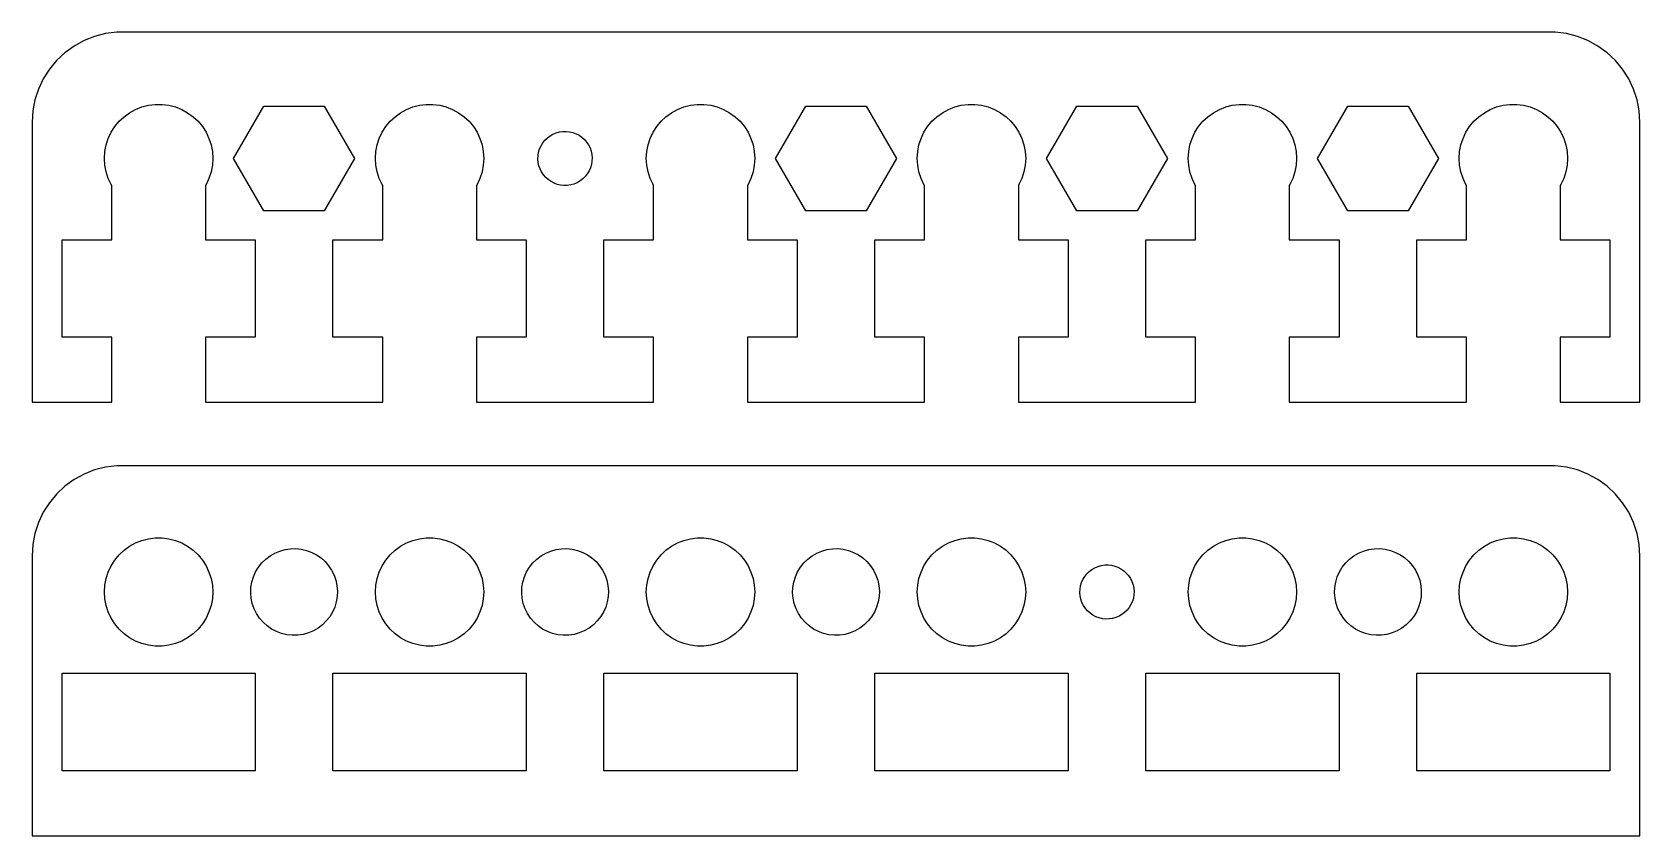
# Model space of a CAD drawing. Header units: metres. Extents: x -44.5 to 44.5, y 0 to 92.5.
# Drawn here: x -44.5 to 44.5, y 0 to 44.5 of the extents above; entities that cross this region are included whole.
import ezdxf

# ---------------------------------------------------------------- set-up
doc = ezdxf.new("R2010")
doc.units = ezdxf.units.M

msp = doc.modelspace()

# ---------------------------------------------------------------- linework, layer by layer
for p, q in [((-42.1791, 43.7216), (-42.6871, 43.3526)), ((-41.6289, 44.0241), (-42.1791, 43.7216)), ((-41.0451, 44.2553), (-41.6289, 44.0241)), ((-40.4369, 44.4114), (-41.0451, 44.2553)), ((-39.8139, 44.4901), (-40.4369, 44.4114)), ((39.8139, 44.4901), (-39.8139, 44.4901)), ((40.4369, 44.4114), (39.8139, 44.4901)), ((41.0451, 44.2553), (40.4369, 44.4114)), ((41.6289, 44.0241), (41.0451, 44.2553)), ((42.1791, 43.7216), (41.6289, 44.0241)), ((42.6871, 43.3526), (42.1791, 43.7216)), ((-43.1448, 42.9227), (-43.5451, 42.4389)), ((-42.6871, 43.3526), (-43.1448, 42.9227)), ((43.1448, 42.9227), (42.6871, 43.3526)), ((43.5451, 42.4389), (43.1448, 42.9227)), ((-43.8815, 41.9088), (-44.1489, 41.3406)), ((-43.5451, 42.4389), (-43.8815, 41.9088)), ((43.8815, 41.9088), (43.5451, 42.4389)), ((44.1489, 41.3406), (43.8815, 41.9088)), ((-44.1489, 41.3406), (-44.3429, 40.7434)), ((44.3429, 40.7434), (44.1489, 41.3406)), ((-44.4606, 40.1267), (-44.5, 39.5)), ((-44.3429, 40.7434), (-44.4606, 40.1267)), ((-39.1075, 40.033), (-38.7773, 40.2145)), ((-38.7773, 40.2145), (-38.427, 40.3532)), ((-38.427, 40.3532), (-38.0621, 40.4469)), ((-38.0621, 40.4469), (-37.6884, 40.4941)), ((-37.6884, 40.4941), (-37.3116, 40.4941)), ((-37.3116, 40.4941), (-36.9379, 40.4469)), ((-36.9379, 40.4469), (-36.5729, 40.3532)), ((-36.5729, 40.3532), (-36.2227, 40.2145)), ((-36.2227, 40.2145), (-35.8925, 40.033)), ((-33.3466, 37.5), (-31.6733, 40.3982)), ((-31.6733, 40.3982), (-28.3267, 40.3982)), ((-28.3267, 40.3982), (-26.6534, 37.5)), ((-24.1075, 40.033), (-23.7773, 40.2145)), ((-23.7773, 40.2145), (-23.427, 40.3532)), ((-23.427, 40.3532), (-23.0621, 40.4469)), ((-23.0621, 40.4469), (-22.6884, 40.4941)), ((-22.6884, 40.4941), (-22.3116, 40.4941)), ((-22.3116, 40.4941), (-21.9379, 40.4469)), ((-21.9379, 40.4469), (-21.5729, 40.3532)), ((-21.5729, 40.3532), (-21.2227, 40.2145)), ((-21.2227, 40.2145), (-20.8925, 40.033)), ((-9.10747, 40.033), (-8.77733, 40.2145)), ((-8.77733, 40.2145), (-8.42705, 40.3532)), ((-8.42705, 40.3532), (-8.06213, 40.4469)), ((-8.06213, 40.4469), (-7.68837, 40.4941)), ((-7.68837, 40.4941), (-7.31161, 40.4941)), ((-7.31161, 40.4941), (-6.93785, 40.4469)), ((-6.93785, 40.4469), (-6.57294, 40.3532)), ((-6.57294, 40.3532), (-6.22266, 40.2145)), ((-6.22266, 40.2145), (-5.89252, 40.033)), ((-3.34659, 37.5), (-1.67329, 40.3982)), ((-1.67329, 40.3982), (1.67328, 40.3982)), ((1.67328, 40.3982), (3.34659, 37.5)), ((5.89252, 40.033), (6.22266, 40.2145)), ((6.22266, 40.2145), (6.57294, 40.3532)), ((6.57294, 40.3532), (6.93785, 40.4469)), ((6.93785, 40.4469), (7.31161, 40.4941)), ((7.31161, 40.4941), (7.68837, 40.4941)), ((7.68837, 40.4941), (8.06213, 40.4469)), ((8.06213, 40.4469), (8.42705, 40.3532)), ((8.42705, 40.3532), (8.77733, 40.2145)), ((8.77733, 40.2145), (9.10747, 40.033)), ((11.6534, 37.5), (13.3267, 40.3982)), ((13.3267, 40.3982), (16.6733, 40.3982)), ((16.6733, 40.3982), (18.3466, 37.5)), ((20.8925, 40.033), (21.2227, 40.2145)), ((21.2227, 40.2145), (21.5729, 40.3532)), ((21.5729, 40.3532), (21.9379, 40.4469)), ((21.9379, 40.4469), (22.3116, 40.4941)), ((22.3116, 40.4941), (22.6884, 40.4941)), ((22.6884, 40.4941), (23.0621, 40.4469)), ((23.0621, 40.4469), (23.427, 40.3532)), ((23.427, 40.3532), (23.7773, 40.2145)), ((23.7773, 40.2145), (24.1075, 40.033)), ((26.6534, 37.5), (28.3267, 40.3982)), ((28.3267, 40.3982), (31.6733, 40.3982)), ((31.6733, 40.3982), (33.3466, 37.5)), ((35.8925, 40.033), (36.2227, 40.2145)), ((36.2227, 40.2145), (36.5729, 40.3532)), ((36.5729, 40.3532), (36.9379, 40.4469)), ((36.9379, 40.4469), (37.3116, 40.4941)), ((37.3116, 40.4941), (37.6884, 40.4941)), ((37.6884, 40.4941), (38.0621, 40.4469)), ((38.0621, 40.4469), (38.427, 40.3532)), ((38.427, 40.3532), (38.7773, 40.2145)), ((38.7773, 40.2145), (39.1075, 40.033)), ((44.4606, 40.1267), (44.3429, 40.7434)), ((44.5, 39.5), (44.4606, 40.1267)), ((-44.5, 39.5), (-44.5, 24)), ((-40.1289, 38.9453), (-39.927, 39.2634)), ((-39.927, 39.2634), (-39.6869, 39.5536)), ((-39.6869, 39.5536), (-39.4123, 39.8115)), ((-39.4123, 39.8115), (-39.1075, 40.033)), ((-35.8925, 40.033), (-35.5877, 39.8115)), ((-35.5877, 39.8115), (-35.3131, 39.5536)), ((-35.3131, 39.5536), (-35.0729, 39.2634)), ((-35.0729, 39.2634), (-34.8711, 38.9453)), ((-25.1289, 38.9453), (-24.927, 39.2634)), ((-24.927, 39.2634), (-24.6869, 39.5536)), ((-24.6869, 39.5536), (-24.4123, 39.8115)), ((-24.4123, 39.8115), (-24.1075, 40.033)), ((-20.8925, 40.033), (-20.5877, 39.8115)), ((-20.5877, 39.8115), (-20.3131, 39.5536)), ((-20.3131, 39.5536), (-20.0729, 39.2634)), ((-20.0729, 39.2634), (-19.8711, 38.9453)), ((-10.1289, 38.9453), (-9.92705, 39.2634)), ((-9.92705, 39.2634), (-9.6869, 39.5536)), ((-9.6869, 39.5536), (-9.41226, 39.8115)), ((-9.41226, 39.8115), (-9.10747, 40.033)), ((-5.89252, 40.033), (-5.58772, 39.8115)), ((-5.58772, 39.8115), (-5.31308, 39.5536)), ((-5.31308, 39.5536), (-5.07294, 39.2634)), ((-5.07294, 39.2634), (-4.87108, 38.9453)), ((4.87108, 38.9453), (5.07294, 39.2634)), ((5.07294, 39.2634), (5.31308, 39.5536)), ((5.31308, 39.5536), (5.58772, 39.8115)), ((5.58772, 39.8115), (5.89252, 40.033)), ((9.10747, 40.033), (9.41226, 39.8115)), ((9.41226, 39.8115), (9.6869, 39.5536)), ((9.6869, 39.5536), (9.92705, 39.2634)), ((9.92705, 39.2634), (10.1289, 38.9453)), ((19.8711, 38.9453), (20.0729, 39.2634)), ((20.0729, 39.2634), (20.3131, 39.5536)), ((20.3131, 39.5536), (20.5877, 39.8115)), ((20.5877, 39.8115), (20.8925, 40.033)), ((24.1075, 40.033), (24.4123, 39.8115)), ((24.4123, 39.8115), (24.6869, 39.5536)), ((24.6869, 39.5536), (24.927, 39.2634)), ((24.927, 39.2634), (25.1289, 38.9453)), ((34.8711, 38.9453), (35.0729, 39.2634)), ((35.0729, 39.2634), (35.3131, 39.5536)), ((35.3131, 39.5536), (35.5877, 39.8115)), ((35.5877, 39.8115), (35.8925, 40.033)), ((39.1075, 40.033), (39.4123, 39.8115)), ((39.4123, 39.8115), (39.6869, 39.5536)), ((39.6869, 39.5536), (39.927, 39.2634)), ((39.927, 39.2634), (40.1289, 38.9453)), ((44.5, 24), (44.5, 39.5)), ((-40.4057, 38.2461), (-40.2893, 38.6044)), ((-40.2893, 38.6044), (-40.1289, 38.9453)), ((-34.8711, 38.9453), (-34.7107, 38.6044)), ((-34.7107, 38.6044), (-34.5942, 38.2461)), ((-25.4057, 38.2461), (-25.2893, 38.6044)), ((-25.2893, 38.6044), (-25.1289, 38.9453)), ((-19.8711, 38.9453), (-19.7107, 38.6044)), ((-19.7107, 38.6044), (-19.5942, 38.2461)), ((-16.3293, 38.1949), (-16.2317, 38.3561)), ((-16.2317, 38.3561), (-16.1147, 38.5037)), ((-16.1147, 38.5037), (-15.9801, 38.6355)), ((-15.9801, 38.6355), (-15.8301, 38.7494)), ((-15.8301, 38.7494), (-15.6669, 38.8436)), ((-15.6669, 38.8436), (-15.4933, 38.9165)), ((-15.4933, 38.9165), (-15.3119, 38.9672)), ((-15.3119, 38.9672), (-15.1255, 38.9947)), ((-15.1255, 38.9947), (-14.9372, 38.9987)), ((-14.9372, 38.9987), (-14.7498, 38.979)), ((-14.7498, 38.979), (-14.5665, 38.936)), ((-14.5665, 38.936), (-14.3899, 38.8703)), ((-14.3899, 38.8703), (-14.2229, 38.783)), ((-14.2229, 38.783), (-14.0683, 38.6755)), ((-14.0683, 38.6755), (-13.9283, 38.5495)), ((-13.9283, 38.5495), (-13.8052, 38.4069)), ((-13.8052, 38.4069), (-13.701, 38.25)), ((-10.4057, 38.2461), (-10.2893, 38.6044)), ((-10.2893, 38.6044), (-10.1289, 38.9453)), ((-4.87108, 38.9453), (-4.71066, 38.6044)), ((-4.71066, 38.6044), (-4.59424, 38.2461)), ((4.59424, 38.2461), (4.71066, 38.6044)), ((4.71066, 38.6044), (4.87108, 38.9453)), ((10.1289, 38.9453), (10.2893, 38.6044)), ((10.2893, 38.6044), (10.4057, 38.2461)), ((19.5942, 38.2461), (19.7107, 38.6044)), ((19.7107, 38.6044), (19.8711, 38.9453)), ((25.1289, 38.9453), (25.2893, 38.6044)), ((25.2893, 38.6044), (25.4057, 38.2461)), ((34.5942, 38.2461), (34.7107, 38.6044)), ((34.7107, 38.6044), (34.8711, 38.9453)), ((40.1289, 38.9453), (40.2893, 38.6044)), ((40.2893, 38.6044), (40.4057, 38.2461)), ((-40.5, 37.5), (-40.4763, 37.876)), ((-40.4763, 37.124), (-40.5, 37.5)), ((-40.4763, 37.876), (-40.4057, 38.2461)), ((-34.5942, 38.2461), (-34.5237, 37.876)), ((-34.5237, 37.876), (-34.5, 37.5)), ((-34.5, 37.5), (-34.5237, 37.124)), ((-31.6733, 34.6018), (-33.3466, 37.5)), ((-26.6534, 37.5), (-28.3267, 34.6018)), ((-25.5, 37.5), (-25.4763, 37.876)), ((-25.4763, 37.124), (-25.5, 37.5)), ((-25.4763, 37.876), (-25.4057, 38.2461)), ((-19.5942, 38.2461), (-19.5237, 37.876)), ((-19.5237, 37.876), (-19.5, 37.5)), ((-19.5, 37.5), (-19.5237, 37.124)), ((-16.4997, 37.4686), (-16.4918, 37.6568)), ((-16.4839, 37.2809), (-16.4997, 37.4686)), ((-16.4918, 37.6568), (-16.4604, 37.8425)), ((-16.4604, 37.8425), (-16.4059, 38.0229)), ((-16.4059, 38.0229), (-16.3293, 38.1949)), ((-13.701, 38.25), (-13.6172, 38.0813)), ((-13.6172, 38.0813), (-13.5553, 37.9034)), ((-13.5553, 37.9034), (-13.5161, 37.7191)), ((-13.5161, 37.7191), (-13.5003, 37.5314)), ((-13.5003, 37.5314), (-13.5082, 37.3432)), ((-10.5, 37.5), (-10.4763, 37.876)), ((-10.4763, 37.124), (-10.5, 37.5)), ((-10.4763, 37.876), (-10.4057, 38.2461)), ((-4.59424, 38.2461), (-4.52365, 37.876)), ((-4.52365, 37.876), (-4.5, 37.5)), ((-4.5, 37.5), (-4.52365, 37.124)), ((-1.67328, 34.6018), (-3.34659, 37.5)), ((3.34659, 37.5), (1.67329, 34.6018)), ((4.5, 37.5), (4.52365, 37.876)), ((4.52365, 37.124), (4.5, 37.5)), ((4.52365, 37.876), (4.59424, 38.2461)), ((10.4057, 38.2461), (10.4763, 37.876)), ((10.4763, 37.876), (10.5, 37.5)), ((10.5, 37.5), (10.4763, 37.124)), ((13.3267, 34.6018), (11.6534, 37.5)), ((18.3466, 37.5), (16.6733, 34.6018)), ((19.5, 37.5), (19.5237, 37.876)), ((19.5237, 37.124), (19.5, 37.5)), ((19.5237, 37.876), (19.5942, 38.2461)), ((25.4057, 38.2461), (25.4763, 37.876)), ((25.4763, 37.876), (25.5, 37.5)), ((25.5, 37.5), (25.4763, 37.124)), ((28.3267, 34.6018), (26.6534, 37.5)), ((33.3466, 37.5), (31.6733, 34.6018)), ((34.5, 37.5), (34.5237, 37.876)), ((34.5237, 37.124), (34.5, 37.5)), ((34.5237, 37.876), (34.5942, 38.2461)), ((40.4057, 38.2461), (40.4763, 37.876)), ((40.4763, 37.876), (40.5, 37.5)), ((40.5, 37.5), (40.4763, 37.124)), ((-40.4057, 36.7539), (-40.4763, 37.124)), ((-40.2893, 36.3956), (-40.4057, 36.7539)), ((-34.5942, 36.7539), (-34.7107, 36.3956)), ((-34.5237, 37.124), (-34.5942, 36.7539)), ((-25.4057, 36.7539), (-25.4763, 37.124)), ((-25.2893, 36.3956), (-25.4057, 36.7539)), ((-19.5942, 36.7539), (-19.7107, 36.3956)), ((-19.5237, 37.124), (-19.5942, 36.7539)), ((-16.4447, 37.0966), (-16.4839, 37.2809)), ((-16.3828, 36.9187), (-16.4447, 37.0966)), ((-16.299, 36.75), (-16.3828, 36.9187)), ((-16.1948, 36.5931), (-16.299, 36.75)), ((-16.0717, 36.4505), (-16.1948, 36.5931)), ((-13.8853, 36.4963), (-14.0199, 36.3645)), ((-13.7683, 36.6439), (-13.8853, 36.4963)), ((-13.6707, 36.8051), (-13.7683, 36.6439)), ((-13.5941, 36.9771), (-13.6707, 36.8051)), ((-13.5396, 37.1575), (-13.5941, 36.9771)), ((-13.5082, 37.3432), (-13.5396, 37.1575)), ((-10.4057, 36.7539), (-10.4763, 37.124)), ((-10.2893, 36.3956), (-10.4057, 36.7539)), ((-4.59424, 36.7539), (-4.71066, 36.3956)), ((-4.52365, 37.124), (-4.59424, 36.7539)), ((4.59424, 36.7539), (4.52365, 37.124)), ((4.71066, 36.3956), (4.59424, 36.7539)), ((10.4057, 36.7539), (10.2893, 36.3956)), ((10.4763, 37.124), (10.4057, 36.7539)), ((19.5942, 36.7539), (19.5237, 37.124)), ((19.7107, 36.3956), (19.5942, 36.7539)), ((25.4057, 36.7539), (25.2893, 36.3956)), ((25.4763, 37.124), (25.4057, 36.7539)), ((34.5942, 36.7539), (34.5237, 37.124)), ((34.7107, 36.3956), (34.5942, 36.7539)), ((40.4057, 36.7539), (40.2893, 36.3956)), ((40.4763, 37.124), (40.4057, 36.7539)), ((-40.1289, 36.0547), (-40.2893, 36.3956)), ((-40.0942, 36), (-40.1289, 36.0547)), ((-40.0942, 33), (-40.0942, 36)), ((-34.8711, 36.0547), (-34.9058, 36)), ((-34.9058, 36), (-34.9058, 33)), ((-34.7107, 36.3956), (-34.8711, 36.0547)), ((-25.1289, 36.0547), (-25.2893, 36.3956)), ((-25.0942, 36), (-25.1289, 36.0547)), ((-25.0942, 33), (-25.0942, 36)), ((-19.8711, 36.0547), (-19.9058, 36)), ((-19.9058, 36), (-19.9058, 33)), ((-19.7107, 36.3956), (-19.8711, 36.0547)), ((-15.9317, 36.3244), (-16.0717, 36.4505)), ((-15.777, 36.2169), (-15.9317, 36.3244)), ((-15.6101, 36.1297), (-15.777, 36.2169)), ((-15.4335, 36.064), (-15.6101, 36.1297)), ((-15.2502, 36.021), (-15.4335, 36.064)), ((-15.0628, 36.0013), (-15.2502, 36.021)), ((-14.8745, 36.0052), (-15.0628, 36.0013)), ((-14.6881, 36.0328), (-14.8745, 36.0052)), ((-14.5067, 36.0834), (-14.6881, 36.0328)), ((-14.333, 36.1564), (-14.5067, 36.0834)), ((-14.1699, 36.2506), (-14.333, 36.1564)), ((-14.0199, 36.3645), (-14.1699, 36.2506)), ((-10.1289, 36.0547), (-10.2893, 36.3956)), ((-10.0942, 36), (-10.1289, 36.0547)), ((-10.0942, 33), (-10.0942, 36)), ((-4.87108, 36.0547), (-4.90581, 36)), ((-4.90581, 36), (-4.90581, 33)), ((-4.71066, 36.3956), (-4.87108, 36.0547)), ((4.87108, 36.0547), (4.71066, 36.3956)), ((4.90581, 36), (4.87108, 36.0547)), ((4.90581, 33), (4.90581, 36)), ((10.1289, 36.0547), (10.0942, 36)), ((10.0942, 36), (10.0942, 33)), ((10.2893, 36.3956), (10.1289, 36.0547)), ((19.8711, 36.0547), (19.7107, 36.3956)), ((19.9058, 36), (19.8711, 36.0547)), ((19.9058, 33), (19.9058, 36)), ((25.1289, 36.0547), (25.0942, 36)), ((25.0942, 36), (25.0942, 33)), ((25.2893, 36.3956), (25.1289, 36.0547)), ((34.8711, 36.0547), (34.7107, 36.3956)), ((34.9058, 36), (34.8711, 36.0547)), ((34.9058, 33), (34.9058, 36)), ((40.1289, 36.0547), (40.0942, 36)), ((40.0942, 36), (40.0942, 33)), ((40.2893, 36.3956), (40.1289, 36.0547)), ((-28.3267, 34.6018), (-31.6733, 34.6018)), ((1.67329, 34.6018), (-1.67328, 34.6018)), ((16.6733, 34.6018), (13.3267, 34.6018)), ((31.6733, 34.6018), (28.3267, 34.6018)), ((-42.8466, 27.6), (-42.8466, 33)), ((-42.8466, 33), (-40.0942, 33)), ((-34.9058, 33), (-32.1534, 33)), ((-32.1534, 33), (-32.1534, 27.6)), ((-27.8466, 27.6), (-27.8466, 33)), ((-27.8466, 33), (-25.0942, 33)), ((-19.9058, 33), (-17.1534, 33)), ((-17.1534, 33), (-17.1534, 27.6)), ((-12.8466, 27.6), (-12.8466, 33)), ((-12.8466, 33), (-10.0942, 33)), ((-4.90581, 33), (-2.15337, 33)), ((-2.15337, 33), (-2.15337, 27.6)), ((2.15337, 27.6), (2.15337, 33)), ((2.15337, 33), (4.90581, 33)), ((10.0942, 33), (12.8466, 33)), ((12.8466, 33), (12.8466, 27.6)), ((17.1534, 27.6), (17.1534, 33)), ((17.1534, 33), (19.9058, 33)), ((25.0942, 33), (27.8466, 33)), ((27.8466, 33), (27.8466, 27.6)), ((32.1534, 27.6), (32.1534, 33)), ((32.1534, 33), (34.9058, 33)), ((40.0942, 33), (42.8466, 33)), ((42.8466, 33), (42.8466, 27.6)), ((-40.0942, 27.6), (-42.8466, 27.6)), ((-40.0942, 24), (-40.0942, 27.6)), ((-32.1534, 27.6), (-34.9058, 27.6)), ((-34.9058, 27.6), (-34.9058, 24)), ((-25.0942, 27.6), (-27.8466, 27.6)), ((-25.0942, 24), (-25.0942, 27.6)), ((-17.1534, 27.6), (-19.9058, 27.6)), ((-19.9058, 27.6), (-19.9058, 24)), ((-10.0942, 27.6), (-12.8466, 27.6)), ((-10.0942, 24), (-10.0942, 27.6)), ((-2.15337, 27.6), (-4.90581, 27.6)), ((-4.90581, 27.6), (-4.90581, 24)), ((4.90581, 27.6), (2.15337, 27.6)), ((4.90581, 24), (4.90581, 27.6)), ((12.8466, 27.6), (10.0942, 27.6)), ((10.0942, 27.6), (10.0942, 24)), ((19.9058, 27.6), (17.1534, 27.6)), ((19.9058, 24), (19.9058, 27.6)), ((27.8466, 27.6), (25.0942, 27.6)), ((25.0942, 27.6), (25.0942, 24)), ((34.9058, 27.6), (32.1534, 27.6)), ((34.9058, 24), (34.9058, 27.6)), ((42.8466, 27.6), (40.0942, 27.6)), ((40.0942, 27.6), (40.0942, 24)), ((-44.5, 24), (-40.0942, 24)), ((-34.9058, 24), (-25.0942, 24)), ((-19.9058, 24), (-10.0942, 24)), ((-4.90581, 24), (4.90581, 24)), ((10.0942, 24), (19.9058, 24)), ((25.0942, 24), (34.9058, 24)), ((40.0942, 24), (44.5, 24)), ((-39.8139, 20.4901), (-40.4369, 20.4114)), ((39.8139, 20.4901), (-39.8139, 20.4901)), ((40.4369, 20.4114), (39.8139, 20.4901)), ((-42.1791, 19.7216), (-42.6871, 19.3526)), ((-41.6289, 20.0241), (-42.1791, 19.7216)), ((-41.0451, 20.2553), (-41.6289, 20.0241)), ((-40.4369, 20.4114), (-41.0451, 20.2553)), ((41.0451, 20.2553), (40.4369, 20.4114)), ((41.6289, 20.0241), (41.0451, 20.2553)), ((42.1791, 19.7216), (41.6289, 20.0241)), ((42.6871, 19.3526), (42.1791, 19.7216)), ((-43.1448, 18.9227), (-43.5451, 18.4389)), ((-42.6871, 19.3526), (-43.1448, 18.9227)), ((43.1448, 18.9227), (42.6871, 19.3526)), ((43.5451, 18.4389), (43.1448, 18.9227)), ((-43.8815, 17.9088), (-44.1489, 17.3406)), ((-43.5451, 18.4389), (-43.8815, 17.9088)), ((43.8815, 17.9088), (43.5451, 18.4389)), ((44.1489, 17.3406), (43.8815, 17.9088)), ((-44.1489, 17.3406), (-44.3429, 16.7434)), ((44.3429, 16.7434), (44.1489, 17.3406)), ((-44.4606, 16.1267), (-44.5, 15.5)), ((-44.3429, 16.7434), (-44.4606, 16.1267)), ((-39.4123, 15.8115), (-39.1075, 16.033)), ((-39.1075, 16.033), (-38.7773, 16.2145)), ((-38.7773, 16.2145), (-38.427, 16.3532)), ((-38.427, 16.3532), (-38.0621, 16.4469)), ((-38.0621, 16.4469), (-37.6884, 16.4941)), ((-37.6884, 16.4941), (-37.3116, 16.4941)), ((-37.3116, 16.4941), (-36.9379, 16.4469)), ((-36.9379, 16.4469), (-36.5729, 16.3532)), ((-36.5729, 16.3532), (-36.2227, 16.2145)), ((-36.2227, 16.2145), (-35.8925, 16.033)), ((-35.8925, 16.033), (-35.5877, 15.8115)), ((-24.4123, 15.8115), (-24.1075, 16.033)), ((-24.1075, 16.033), (-23.7773, 16.2145)), ((-23.7773, 16.2145), (-23.427, 16.3532)), ((-23.427, 16.3532), (-23.0621, 16.4469)), ((-23.0621, 16.4469), (-22.6884, 16.4941)), ((-22.6884, 16.4941), (-22.3116, 16.4941)), ((-22.3116, 16.4941), (-21.9379, 16.4469)), ((-21.9379, 16.4469), (-21.5729, 16.3532)), ((-21.5729, 16.3532), (-21.2227, 16.2145)), ((-21.2227, 16.2145), (-20.8925, 16.033)), ((-20.8925, 16.033), (-20.5877, 15.8115)), ((-9.41226, 15.8115), (-9.10747, 16.033)), ((-9.10747, 16.033), (-8.77733, 16.2145)), ((-8.77733, 16.2145), (-8.42705, 16.3532)), ((-8.42705, 16.3532), (-8.06213, 16.4469)), ((-8.06213, 16.4469), (-7.68837, 16.4941)), ((-7.68837, 16.4941), (-7.31161, 16.4941)), ((-7.31161, 16.4941), (-6.93785, 16.4469)), ((-6.93785, 16.4469), (-6.57294, 16.3532)), ((-6.57294, 16.3532), (-6.22266, 16.2145)), ((-6.22266, 16.2145), (-5.89252, 16.033)), ((-5.89252, 16.033), (-5.58772, 15.8115)), ((5.58772, 15.8115), (5.89252, 16.033)), ((5.89252, 16.033), (6.22266, 16.2145)), ((6.22266, 16.2145), (6.57294, 16.3532)), ((6.57294, 16.3532), (6.93785, 16.4469)), ((6.93785, 16.4469), (7.31161, 16.4941)), ((7.31161, 16.4941), (7.68837, 16.4941)), ((7.68837, 16.4941), (8.06213, 16.4469)), ((8.06213, 16.4469), (8.42705, 16.3532)), ((8.42705, 16.3532), (8.77733, 16.2145)), ((8.77733, 16.2145), (9.10747, 16.033)), ((9.10747, 16.033), (9.41226, 15.8115)), ((20.5877, 15.8115), (20.8925, 16.033)), ((20.8925, 16.033), (21.2227, 16.2145)), ((21.2227, 16.2145), (21.5729, 16.3532)), ((21.5729, 16.3532), (21.9379, 16.4469)), ((21.9379, 16.4469), (22.3116, 16.4941)), ((22.3116, 16.4941), (22.6884, 16.4941)), ((22.6884, 16.4941), (23.0621, 16.4469)), ((23.0621, 16.4469), (23.427, 16.3532)), ((23.427, 16.3532), (23.7773, 16.2145)), ((23.7773, 16.2145), (24.1075, 16.033)), ((24.1075, 16.033), (24.4123, 15.8115)), ((35.5877, 15.8115), (35.8925, 16.033)), ((35.8925, 16.033), (36.2227, 16.2145)), ((36.2227, 16.2145), (36.5729, 16.3532)), ((36.5729, 16.3532), (36.9379, 16.4469)), ((36.9379, 16.4469), (37.3116, 16.4941)), ((37.3116, 16.4941), (37.6884, 16.4941)), ((37.6884, 16.4941), (38.0621, 16.4469)), ((38.0621, 16.4469), (38.427, 16.3532)), ((38.427, 16.3532), (38.7773, 16.2145)), ((38.7773, 16.2145), (39.1075, 16.033)), ((39.1075, 16.033), (39.4123, 15.8115)), ((44.4606, 16.1267), (44.3429, 16.7434)), ((44.5, 15.5), (44.4606, 16.1267)), ((-44.5, 15.5), (-44.5, 0)), ((-40.1289, 14.9453), (-39.927, 15.2634)), ((-39.927, 15.2634), (-39.6869, 15.5536)), ((-39.6869, 15.5536), (-39.4123, 15.8115)), ((-35.5877, 15.8115), (-35.3131, 15.5536)), ((-35.3131, 15.5536), (-35.0729, 15.2634)), ((-35.0729, 15.2634), (-34.8711, 14.9453)), ((-31.7835, 15.1059), (-31.5682, 15.3168)), ((-31.5682, 15.3168), (-31.3281, 15.499)), ((-31.3281, 15.499), (-31.0671, 15.6497)), ((-31.0671, 15.6497), (-30.7893, 15.7665)), ((-30.7893, 15.7665), (-30.499, 15.8475)), ((-30.499, 15.8475), (-30.2008, 15.8916)), ((-30.2008, 15.8916), (-29.8995, 15.8979)), ((-29.8995, 15.8979), (-29.5997, 15.8664)), ((-29.5997, 15.8664), (-29.3063, 15.7976)), ((-29.3063, 15.7976), (-29.0238, 15.6925)), ((-29.0238, 15.6925), (-28.7567, 15.5529)), ((-28.7567, 15.5529), (-28.5092, 15.3809)), ((-28.5092, 15.3809), (-28.2853, 15.1792)), ((-28.2853, 15.1792), (-28.0883, 14.951)), ((-25.1289, 14.9453), (-24.927, 15.2634)), ((-24.927, 15.2634), (-24.6869, 15.5536)), ((-24.6869, 15.5536), (-24.4123, 15.8115)), ((-20.5877, 15.8115), (-20.3131, 15.5536)), ((-20.3131, 15.5536), (-20.0729, 15.2634)), ((-20.0729, 15.2634), (-19.8711, 14.9453)), ((-16.7835, 15.1059), (-16.5682, 15.3168)), ((-16.5682, 15.3168), (-16.3281, 15.499)), ((-16.3281, 15.499), (-16.0671, 15.6497)), ((-16.0671, 15.6497), (-15.7893, 15.7665)), ((-15.7893, 15.7665), (-15.499, 15.8475)), ((-15.499, 15.8475), (-15.2008, 15.8916)), ((-15.2008, 15.8916), (-14.8995, 15.8979)), ((-14.8995, 15.8979), (-14.5997, 15.8664)), ((-14.5997, 15.8664), (-14.3063, 15.7976)), ((-14.3063, 15.7976), (-14.0238, 15.6925)), ((-14.0238, 15.6925), (-13.7567, 15.5529)), ((-13.7567, 15.5529), (-13.5092, 15.3809)), ((-13.5092, 15.3809), (-13.2853, 15.1792)), ((-13.2853, 15.1792), (-13.0883, 14.951)), ((-10.1289, 14.9453), (-9.92705, 15.2634)), ((-9.92705, 15.2634), (-9.6869, 15.5536)), ((-9.6869, 15.5536), (-9.41226, 15.8115)), ((-5.58772, 15.8115), (-5.31308, 15.5536)), ((-5.31308, 15.5536), (-5.07294, 15.2634)), ((-5.07294, 15.2634), (-4.87108, 14.9453)), ((-1.78354, 15.1059), (-1.56821, 15.3168)), ((-1.56821, 15.3168), (-1.32812, 15.499)), ((-1.32812, 15.499), (-1.06712, 15.6497)), ((-1.06712, 15.6497), (-0.78928, 15.7665)), ((-0.78928, 15.7665), (-0.49898, 15.8475)), ((-0.49898, 15.8475), (-0.20082, 15.8916)), ((-0.20082, 15.8916), (0.10049, 15.8979)), ((0.10049, 15.8979), (0.40024, 15.8664)), ((0.40024, 15.8664), (0.69366, 15.7976)), ((0.69366, 15.7976), (0.97617, 15.6925)), ((0.97617, 15.6925), (1.24326, 15.5529)), ((1.24326, 15.5529), (1.49075, 15.3809)), ((1.49075, 15.3809), (1.71472, 15.1792)), ((1.71472, 15.1792), (1.91167, 14.951)), ((4.87108, 14.9453), (5.07294, 15.2634)), ((5.07294, 15.2634), (5.31308, 15.5536)), ((5.31308, 15.5536), (5.58772, 15.8115)), ((9.41226, 15.8115), (9.6869, 15.5536)), ((9.6869, 15.5536), (9.92705, 15.2634)), ((9.92705, 15.2634), (10.1289, 14.9453)), ((19.8711, 14.9453), (20.0729, 15.2634)), ((20.0729, 15.2634), (20.3131, 15.5536)), ((20.3131, 15.5536), (20.5877, 15.8115)), ((24.4123, 15.8115), (24.6869, 15.5536)), ((24.6869, 15.5536), (24.927, 15.2634)), ((24.927, 15.2634), (25.1289, 14.9453)), ((28.2164, 15.1059), (28.4318, 15.3168)), ((28.4318, 15.3168), (28.6719, 15.499)), ((28.6719, 15.499), (28.9329, 15.6497)), ((28.9329, 15.6497), (29.2107, 15.7665)), ((29.2107, 15.7665), (29.501, 15.8475)), ((29.501, 15.8475), (29.7992, 15.8916)), ((29.7992, 15.8916), (30.1005, 15.8979)), ((30.1005, 15.8979), (30.4002, 15.8664)), ((30.4002, 15.8664), (30.6937, 15.7976)), ((30.6937, 15.7976), (30.9762, 15.6925)), ((30.9762, 15.6925), (31.2433, 15.5529)), ((31.2433, 15.5529), (31.4908, 15.3809)), ((31.4908, 15.3809), (31.7147, 15.1792)), ((31.7147, 15.1792), (31.9117, 14.951)), ((34.8711, 14.9453), (35.0729, 15.2634)), ((35.0729, 15.2634), (35.3131, 15.5536)), ((35.3131, 15.5536), (35.5877, 15.8115)), ((39.4123, 15.8115), (39.6869, 15.5536)), ((39.6869, 15.5536), (39.927, 15.2634)), ((39.927, 15.2634), (40.1289, 14.9453)), ((44.5, 0), (44.5, 15.5)), ((-40.4763, 13.876), (-40.4057, 14.2461)), ((-40.4057, 14.2461), (-40.2893, 14.6044)), ((-40.2893, 14.6044), (-40.1289, 14.9453)), ((-34.8711, 14.9453), (-34.7107, 14.6044)), ((-34.7107, 14.6044), (-34.5942, 14.2461)), ((-34.5942, 14.2461), (-34.5237, 13.876)), ((-32.3366, 14.048), (-32.2495, 14.3366)), ((-32.2495, 14.3366), (-32.1269, 14.6119)), ((-32.1269, 14.6119), (-31.9707, 14.8697)), ((-31.9707, 14.8697), (-31.7835, 15.1059)), ((-28.0883, 14.951), (-27.9215, 14.7)), ((-27.9215, 14.7), (-27.7875, 14.43)), ((-27.7875, 14.43), (-27.6884, 14.1454)), ((-25.4763, 13.876), (-25.4057, 14.2461)), ((-25.4057, 14.2461), (-25.2893, 14.6044)), ((-25.2893, 14.6044), (-25.1289, 14.9453)), ((-19.8711, 14.9453), (-19.7107, 14.6044)), ((-19.7107, 14.6044), (-19.5942, 14.2461)), ((-19.5942, 14.2461), (-19.5237, 13.876)), ((-17.3366, 14.048), (-17.2495, 14.3366)), ((-17.2495, 14.3366), (-17.1269, 14.6119)), ((-17.1269, 14.6119), (-16.9707, 14.8697)), ((-16.9707, 14.8697), (-16.7835, 15.1059)), ((-13.0883, 14.951), (-12.9215, 14.7)), ((-12.9215, 14.7), (-12.7875, 14.43)), ((-12.7875, 14.43), (-12.6884, 14.1454)), ((-10.4763, 13.876), (-10.4057, 14.2461)), ((-10.4057, 14.2461), (-10.2893, 14.6044)), ((-10.2893, 14.6044), (-10.1289, 14.9453)), ((-4.87108, 14.9453), (-4.71066, 14.6044)), ((-4.71066, 14.6044), (-4.59424, 14.2461)), ((-4.59424, 14.2461), (-4.52365, 13.876)), ((-2.33658, 14.048), (-2.24947, 14.3366)), ((-2.24947, 14.3366), (-2.12688, 14.6119)), ((-2.12688, 14.6119), (-1.97075, 14.8697)), ((-1.97075, 14.8697), (-1.78354, 15.1059)), ((1.91167, 14.951), (2.07846, 14.7)), ((2.07846, 14.7), (2.21246, 14.43)), ((2.21246, 14.43), (2.31158, 14.1454)), ((4.52365, 13.876), (4.59424, 14.2461)), ((4.59424, 14.2461), (4.71066, 14.6044)), ((4.71066, 14.6044), (4.87108, 14.9453)), ((10.1289, 14.9453), (10.2893, 14.6044)), ((10.2893, 14.6044), (10.4057, 14.2461)), ((10.4057, 14.2461), (10.4763, 13.876)), ((13.6707, 14.1949), (13.7683, 14.3561)), ((13.7683, 14.3561), (13.8853, 14.5037)), ((13.8853, 14.5037), (14.0199, 14.6355)), ((14.0199, 14.6355), (14.1699, 14.7494)), ((14.1699, 14.7494), (14.333, 14.8436)), ((14.333, 14.8436), (14.5067, 14.9165)), ((14.5067, 14.9165), (14.6881, 14.9672)), ((14.6881, 14.9672), (14.8745, 14.9947)), ((14.8745, 14.9947), (15.0628, 14.9987)), ((15.0628, 14.9987), (15.2502, 14.979)), ((15.2502, 14.979), (15.4335, 14.936)), ((15.4335, 14.936), (15.6101, 14.8703)), ((15.6101, 14.8703), (15.777, 14.783)), ((15.777, 14.783), (15.9317, 14.6755)), ((15.9317, 14.6755), (16.0717, 14.5495)), ((16.0717, 14.5495), (16.1948, 14.4069)), ((16.1948, 14.4069), (16.299, 14.25)), ((16.299, 14.25), (16.3828, 14.0813)), ((19.5237, 13.876), (19.5942, 14.2461)), ((19.5942, 14.2461), (19.7107, 14.6044)), ((19.7107, 14.6044), (19.8711, 14.9453)), ((25.1289, 14.9453), (25.2893, 14.6044)), ((25.2893, 14.6044), (25.4057, 14.2461)), ((25.4057, 14.2461), (25.4763, 13.876)), ((27.6634, 14.048), (27.7505, 14.3366)), ((27.7505, 14.3366), (27.8731, 14.6119)), ((27.8731, 14.6119), (28.0292, 14.8697)), ((28.0292, 14.8697), (28.2164, 15.1059)), ((31.9117, 14.951), (32.0785, 14.7)), ((32.0785, 14.7), (32.2125, 14.43)), ((32.2125, 14.43), (32.3116, 14.1454)), ((34.5237, 13.876), (34.5942, 14.2461)), ((34.5942, 14.2461), (34.7107, 14.6044)), ((34.7107, 14.6044), (34.8711, 14.9453)), ((40.1289, 14.9453), (40.2893, 14.6044)), ((40.2893, 14.6044), (40.4057, 14.2461)), ((40.4057, 14.2461), (40.4763, 13.876)), ((-40.5, 13.5), (-40.4763, 13.876)), ((-40.4763, 13.124), (-40.5, 13.5)), ((-34.5237, 13.876), (-34.5, 13.5)), ((-34.5, 13.5), (-34.5237, 13.124)), ((-32.3995, 13.4497), (-32.3868, 13.7509)), ((-32.3743, 13.1494), (-32.3995, 13.4497)), ((-32.3868, 13.7509), (-32.3366, 14.048)), ((-27.6884, 14.1454), (-27.6257, 13.8506)), ((-27.6257, 13.8506), (-27.6005, 13.5502)), ((-27.6005, 13.5502), (-27.6131, 13.2491)), ((-25.5, 13.5), (-25.4763, 13.876)), ((-25.4763, 13.124), (-25.5, 13.5)), ((-19.5237, 13.876), (-19.5, 13.5)), ((-19.5, 13.5), (-19.5237, 13.124)), ((-17.3995, 13.4497), (-17.3868, 13.7509)), ((-17.3743, 13.1494), (-17.3995, 13.4497)), ((-17.3868, 13.7509), (-17.3366, 14.048)), ((-12.6884, 14.1454), (-12.6257, 13.8506)), ((-12.6257, 13.8506), (-12.6005, 13.5502)), ((-12.6005, 13.5502), (-12.6131, 13.2491)), ((-10.5, 13.5), (-10.4763, 13.876)), ((-10.4763, 13.124), (-10.5, 13.5)), ((-4.52365, 13.876), (-4.5, 13.5)), ((-4.5, 13.5), (-4.52365, 13.124)), ((-2.39946, 13.4497), (-2.38684, 13.7509)), ((-2.37425, 13.1494), (-2.39946, 13.4497)), ((-2.38684, 13.7509), (-2.33658, 14.048)), ((2.31158, 14.1454), (2.37425, 13.8506)), ((2.37425, 13.8506), (2.39946, 13.5502)), ((2.39946, 13.5502), (2.38684, 13.2491)), ((4.5, 13.5), (4.52365, 13.876)), ((4.52365, 13.124), (4.5, 13.5)), ((10.4763, 13.876), (10.5, 13.5)), ((10.5, 13.5), (10.4763, 13.124)), ((13.5003, 13.4686), (13.5082, 13.6568)), ((13.5161, 13.2809), (13.5003, 13.4686)), ((13.5082, 13.6568), (13.5396, 13.8425)), ((13.5396, 13.8425), (13.5941, 14.0229)), ((13.5941, 14.0229), (13.6707, 14.1949)), ((16.3828, 14.0813), (16.4447, 13.9034)), ((16.4447, 13.9034), (16.4839, 13.7191)), ((16.4839, 13.7191), (16.4997, 13.5314)), ((16.4997, 13.5314), (16.4918, 13.3432)), ((19.5, 13.5), (19.5237, 13.876)), ((19.5237, 13.124), (19.5, 13.5)), ((25.4763, 13.876), (25.5, 13.5)), ((25.5, 13.5), (25.4763, 13.124)), ((27.6005, 13.4497), (27.6131, 13.7509)), ((27.6257, 13.1494), (27.6005, 13.4497)), ((27.6131, 13.7509), (27.6634, 14.048)), ((32.3116, 14.1454), (32.3743, 13.8506)), ((32.3743, 13.8506), (32.3995, 13.5502)), ((32.3995, 13.5502), (32.3868, 13.2491)), ((34.5, 13.5), (34.5237, 13.876)), ((34.5237, 13.124), (34.5, 13.5)), ((40.4763, 13.876), (40.5, 13.5)), ((40.5, 13.5), (40.4763, 13.124)), ((-40.4057, 12.7539), (-40.4763, 13.124)), ((-40.2893, 12.3956), (-40.4057, 12.7539)), ((-34.5942, 12.7539), (-34.7107, 12.3956)), ((-34.5237, 13.124), (-34.5942, 12.7539)), ((-32.3116, 12.8546), (-32.3743, 13.1494)), ((-32.2125, 12.57), (-32.3116, 12.8546)), ((-32.0785, 12.3), (-32.2125, 12.57)), ((-27.7505, 12.6634), (-27.8731, 12.3881)), ((-27.6634, 12.952), (-27.7505, 12.6634)), ((-27.6131, 13.2491), (-27.6634, 12.952)), ((-25.4057, 12.7539), (-25.4763, 13.124)), ((-25.2893, 12.3956), (-25.4057, 12.7539)), ((-19.5942, 12.7539), (-19.7107, 12.3956)), ((-19.5237, 13.124), (-19.5942, 12.7539)), ((-17.3116, 12.8546), (-17.3743, 13.1494)), ((-17.2125, 12.57), (-17.3116, 12.8546)), ((-17.0785, 12.3), (-17.2125, 12.57)), ((-12.7505, 12.6634), (-12.8731, 12.3881)), ((-12.6634, 12.952), (-12.7505, 12.6634)), ((-12.6131, 13.2491), (-12.6634, 12.952)), ((-10.4057, 12.7539), (-10.4763, 13.124)), ((-10.2893, 12.3956), (-10.4057, 12.7539)), ((-4.59424, 12.7539), (-4.71066, 12.3956)), ((-4.52365, 13.124), (-4.59424, 12.7539)), ((-2.31158, 12.8546), (-2.37425, 13.1494)), ((-2.21246, 12.57), (-2.31158, 12.8546)), ((-2.07846, 12.3), (-2.21246, 12.57)), ((2.24947, 12.6634), (2.12688, 12.3881)), ((2.33658, 12.952), (2.24947, 12.6634)), ((2.38684, 13.2491), (2.33658, 12.952)), ((4.59424, 12.7539), (4.52365, 13.124)), ((4.71066, 12.3956), (4.59424, 12.7539)), ((10.4057, 12.7539), (10.2893, 12.3956)), ((10.4763, 13.124), (10.4057, 12.7539)), ((13.5553, 13.0966), (13.5161, 13.2809)), ((13.6172, 12.9187), (13.5553, 13.0966)), ((13.701, 12.75), (13.6172, 12.9187)), ((13.8052, 12.5931), (13.701, 12.75)), ((13.9283, 12.4505), (13.8052, 12.5931)), ((16.1147, 12.4963), (15.9801, 12.3645)), ((16.2317, 12.6439), (16.1147, 12.4963)), ((16.3293, 12.8051), (16.2317, 12.6439)), ((16.4059, 12.9771), (16.3293, 12.8051)), ((16.4604, 13.1575), (16.4059, 12.9771)), ((16.4918, 13.3432), (16.4604, 13.1575)), ((19.5942, 12.7539), (19.5237, 13.124)), ((19.7107, 12.3956), (19.5942, 12.7539)), ((25.4057, 12.7539), (25.2893, 12.3956)), ((25.4763, 13.124), (25.4057, 12.7539)), ((27.6884, 12.8546), (27.6257, 13.1494)), ((27.7875, 12.57), (27.6884, 12.8546)), ((27.9215, 12.3), (27.7875, 12.57)), ((32.2495, 12.6634), (32.1269, 12.3881)), ((32.3366, 12.952), (32.2495, 12.6634)), ((32.3868, 13.2491), (32.3366, 12.952)), ((34.5942, 12.7539), (34.5237, 13.124)), ((34.7107, 12.3956), (34.5942, 12.7539)), ((40.4057, 12.7539), (40.2893, 12.3956)), ((40.4763, 13.124), (40.4057, 12.7539)), ((-40.1289, 12.0547), (-40.2893, 12.3956)), ((-39.927, 11.7366), (-40.1289, 12.0547)), ((-39.6869, 11.4464), (-39.927, 11.7366)), ((-35.0729, 11.7366), (-35.3131, 11.4464)), ((-34.8711, 12.0547), (-35.0729, 11.7366)), ((-34.7107, 12.3956), (-34.8711, 12.0547)), ((-31.9117, 12.049), (-32.0785, 12.3)), ((-31.7147, 11.8208), (-31.9117, 12.049)), ((-31.4908, 11.6191), (-31.7147, 11.8208)), ((-31.2433, 11.4471), (-31.4908, 11.6191)), ((-28.4318, 11.6832), (-28.6719, 11.501)), ((-28.2164, 11.8941), (-28.4318, 11.6832)), ((-28.0292, 12.1303), (-28.2164, 11.8941)), ((-27.8731, 12.3881), (-28.0292, 12.1303)), ((-25.1289, 12.0547), (-25.2893, 12.3956)), ((-24.927, 11.7366), (-25.1289, 12.0547)), ((-24.6869, 11.4464), (-24.927, 11.7366)), ((-20.0729, 11.7366), (-20.3131, 11.4464)), ((-19.8711, 12.0547), (-20.0729, 11.7366)), ((-19.7107, 12.3956), (-19.8711, 12.0547)), ((-16.9117, 12.049), (-17.0785, 12.3)), ((-16.7147, 11.8208), (-16.9117, 12.049)), ((-16.4908, 11.6191), (-16.7147, 11.8208)), ((-16.2433, 11.4471), (-16.4908, 11.6191)), ((-13.4318, 11.6832), (-13.6719, 11.501)), ((-13.2164, 11.8941), (-13.4318, 11.6832)), ((-13.0292, 12.1303), (-13.2164, 11.8941)), ((-12.8731, 12.3881), (-13.0292, 12.1303)), ((-10.1289, 12.0547), (-10.2893, 12.3956)), ((-9.92705, 11.7366), (-10.1289, 12.0547)), ((-9.6869, 11.4464), (-9.92705, 11.7366)), ((-5.07294, 11.7366), (-5.31308, 11.4464)), ((-4.87108, 12.0547), (-5.07294, 11.7366)), ((-4.71066, 12.3956), (-4.87108, 12.0547)), ((-1.91167, 12.049), (-2.07846, 12.3)), ((-1.71472, 11.8208), (-1.91167, 12.049)), ((-1.49075, 11.6191), (-1.71472, 11.8208)), ((-1.24326, 11.4471), (-1.49075, 11.6191)), ((1.56821, 11.6832), (1.32812, 11.501)), ((1.78354, 11.8941), (1.56821, 11.6832)), ((1.97075, 12.1303), (1.78354, 11.8941)), ((2.12688, 12.3881), (1.97075, 12.1303)), ((4.87108, 12.0547), (4.71066, 12.3956)), ((5.07294, 11.7366), (4.87108, 12.0547)), ((5.31308, 11.4464), (5.07294, 11.7366)), ((9.92705, 11.7366), (9.6869, 11.4464)), ((10.1289, 12.0547), (9.92705, 11.7366)), ((10.2893, 12.3956), (10.1289, 12.0547)), ((14.0683, 12.3244), (13.9283, 12.4505)), ((14.2229, 12.2169), (14.0683, 12.3244)), ((14.3899, 12.1297), (14.2229, 12.2169)), ((14.5665, 12.064), (14.3899, 12.1297)), ((14.7498, 12.021), (14.5665, 12.064)), ((14.9372, 12.0013), (14.7498, 12.021)), ((15.1255, 12.0052), (14.9372, 12.0013)), ((15.3119, 12.0328), (15.1255, 12.0052)), ((15.4933, 12.0834), (15.3119, 12.0328)), ((15.6669, 12.1564), (15.4933, 12.0834)), ((15.8301, 12.2506), (15.6669, 12.1564)), ((15.9801, 12.3645), (15.8301, 12.2506)), ((19.8711, 12.0547), (19.7107, 12.3956)), ((20.0729, 11.7366), (19.8711, 12.0547)), ((20.3131, 11.4464), (20.0729, 11.7366)), ((24.927, 11.7366), (24.6869, 11.4464)), ((25.1289, 12.0547), (24.927, 11.7366)), ((25.2893, 12.3956), (25.1289, 12.0547)), ((28.0883, 12.049), (27.9215, 12.3)), ((28.2853, 11.8208), (28.0883, 12.049)), ((28.5092, 11.6191), (28.2853, 11.8208)), ((28.7567, 11.4471), (28.5092, 11.6191)), ((31.5682, 11.6832), (31.3281, 11.501)), ((31.7835, 11.8941), (31.5682, 11.6832)), ((31.9707, 12.1303), (31.7835, 11.8941)), ((32.1269, 12.3881), (31.9707, 12.1303)), ((34.8711, 12.0547), (34.7107, 12.3956)), ((35.0729, 11.7366), (34.8711, 12.0547)), ((35.3131, 11.4464), (35.0729, 11.7366)), ((39.927, 11.7366), (39.6869, 11.4464)), ((40.1289, 12.0547), (39.927, 11.7366)), ((40.2893, 12.3956), (40.1289, 12.0547)), ((-39.4123, 11.1884), (-39.6869, 11.4464)), ((-39.1075, 10.967), (-39.4123, 11.1884)), ((-38.7773, 10.7855), (-39.1075, 10.967)), ((-38.427, 10.6468), (-38.7773, 10.7855)), ((-36.2227, 10.7855), (-36.5729, 10.6468)), ((-35.8925, 10.967), (-36.2227, 10.7855)), ((-35.5877, 11.1884), (-35.8925, 10.967)), ((-35.3131, 11.4464), (-35.5877, 11.1884)), ((-30.9762, 11.3075), (-31.2433, 11.4471)), ((-30.6937, 11.2024), (-30.9762, 11.3075)), ((-30.4002, 11.1336), (-30.6937, 11.2024)), ((-30.1005, 11.1021), (-30.4002, 11.1336)), ((-29.7992, 11.1084), (-30.1005, 11.1021)), ((-29.501, 11.1524), (-29.7992, 11.1084)), ((-29.2107, 11.2335), (-29.501, 11.1524)), ((-28.9329, 11.3503), (-29.2107, 11.2335)), ((-28.6719, 11.501), (-28.9329, 11.3503)), ((-24.4123, 11.1884), (-24.6869, 11.4464)), ((-24.1075, 10.967), (-24.4123, 11.1884)), ((-23.7773, 10.7855), (-24.1075, 10.967)), ((-23.427, 10.6468), (-23.7773, 10.7855)), ((-21.2227, 10.7855), (-21.5729, 10.6468)), ((-20.8925, 10.967), (-21.2227, 10.7855)), ((-20.5877, 11.1884), (-20.8925, 10.967)), ((-20.3131, 11.4464), (-20.5877, 11.1884)), ((-15.9762, 11.3075), (-16.2433, 11.4471)), ((-15.6937, 11.2024), (-15.9762, 11.3075)), ((-15.4002, 11.1336), (-15.6937, 11.2024)), ((-15.1005, 11.1021), (-15.4002, 11.1336)), ((-14.7992, 11.1084), (-15.1005, 11.1021)), ((-14.501, 11.1524), (-14.7992, 11.1084)), ((-14.2107, 11.2335), (-14.501, 11.1524)), ((-13.9329, 11.3503), (-14.2107, 11.2335)), ((-13.6719, 11.501), (-13.9329, 11.3503)), ((-9.41226, 11.1884), (-9.6869, 11.4464)), ((-9.10747, 10.967), (-9.41226, 11.1884)), ((-8.77733, 10.7855), (-9.10747, 10.967)), ((-8.42705, 10.6468), (-8.77733, 10.7855)), ((-6.22266, 10.7855), (-6.57294, 10.6468)), ((-5.89252, 10.967), (-6.22266, 10.7855)), ((-5.58772, 11.1884), (-5.89252, 10.967)), ((-5.31308, 11.4464), (-5.58772, 11.1884)), ((-0.97617, 11.3075), (-1.24326, 11.4471)), ((-0.69366, 11.2024), (-0.97617, 11.3075)), ((-0.40024, 11.1336), (-0.69366, 11.2024)), ((-0.10049, 11.1021), (-0.40024, 11.1336)), ((0.20082, 11.1084), (-0.10049, 11.1021)), ((0.49898, 11.1524), (0.20082, 11.1084)), ((0.78928, 11.2335), (0.49898, 11.1524)), ((1.06712, 11.3503), (0.78928, 11.2335)), ((1.32812, 11.501), (1.06712, 11.3503)), ((5.58772, 11.1884), (5.31308, 11.4464)), ((5.89252, 10.967), (5.58772, 11.1884)), ((6.22266, 10.7855), (5.89252, 10.967)), ((6.57294, 10.6468), (6.22266, 10.7855)), ((8.77733, 10.7855), (8.42705, 10.6468)), ((9.10747, 10.967), (8.77733, 10.7855)), ((9.41226, 11.1884), (9.10747, 10.967)), ((9.6869, 11.4464), (9.41226, 11.1884)), ((20.5877, 11.1884), (20.3131, 11.4464)), ((20.8925, 10.967), (20.5877, 11.1884)), ((21.2227, 10.7855), (20.8925, 10.967)), ((21.5729, 10.6468), (21.2227, 10.7855)), ((23.7773, 10.7855), (23.427, 10.6468)), ((24.1075, 10.967), (23.7773, 10.7855)), ((24.4123, 11.1884), (24.1075, 10.967)), ((24.6869, 11.4464), (24.4123, 11.1884)), ((29.0238, 11.3075), (28.7567, 11.4471)), ((29.3063, 11.2024), (29.0238, 11.3075)), ((29.5997, 11.1336), (29.3063, 11.2024)), ((29.8995, 11.1021), (29.5997, 11.1336)), ((30.2008, 11.1084), (29.8995, 11.1021)), ((30.499, 11.1524), (30.2008, 11.1084)), ((30.7893, 11.2335), (30.499, 11.1524)), ((31.0671, 11.3503), (30.7893, 11.2335)), ((31.3281, 11.501), (31.0671, 11.3503)), ((35.5877, 11.1884), (35.3131, 11.4464)), ((35.8925, 10.967), (35.5877, 11.1884)), ((36.2227, 10.7855), (35.8925, 10.967)), ((36.5729, 10.6468), (36.2227, 10.7855)), ((38.7773, 10.7855), (38.427, 10.6468)), ((39.1075, 10.967), (38.7773, 10.7855)), ((39.4123, 11.1884), (39.1075, 10.967)), ((39.6869, 11.4464), (39.4123, 11.1884)), ((-38.0621, 10.5531), (-38.427, 10.6468)), ((-37.6884, 10.5059), (-38.0621, 10.5531)), ((-37.3116, 10.5059), (-37.6884, 10.5059)), ((-36.9379, 10.5531), (-37.3116, 10.5059)), ((-36.5729, 10.6468), (-36.9379, 10.5531)), ((-23.0621, 10.5531), (-23.427, 10.6468)), ((-22.6884, 10.5059), (-23.0621, 10.5531)), ((-22.3116, 10.5059), (-22.6884, 10.5059)), ((-21.9379, 10.5531), (-22.3116, 10.5059)), ((-21.5729, 10.6468), (-21.9379, 10.5531)), ((-8.06213, 10.5531), (-8.42705, 10.6468)), ((-7.68837, 10.5059), (-8.06213, 10.5531)), ((-7.31161, 10.5059), (-7.68837, 10.5059)), ((-6.93785, 10.5531), (-7.31161, 10.5059)), ((-6.57294, 10.6468), (-6.93785, 10.5531)), ((6.93785, 10.5531), (6.57294, 10.6468)), ((7.31161, 10.5059), (6.93785, 10.5531)), ((7.68837, 10.5059), (7.31161, 10.5059)), ((8.06213, 10.5531), (7.68837, 10.5059)), ((8.42705, 10.6468), (8.06213, 10.5531)), ((21.9379, 10.5531), (21.5729, 10.6468)), ((22.3116, 10.5059), (21.9379, 10.5531)), ((22.6884, 10.5059), (22.3116, 10.5059)), ((23.0621, 10.5531), (22.6884, 10.5059)), ((23.427, 10.6468), (23.0621, 10.5531)), ((36.9379, 10.5531), (36.5729, 10.6468)), ((37.3116, 10.5059), (36.9379, 10.5531)), ((37.6884, 10.5059), (37.3116, 10.5059)), ((38.0621, 10.5531), (37.6884, 10.5059)), ((38.427, 10.6468), (38.0621, 10.5531)), ((-42.8466, 3.59999), (-42.8466, 9)), ((-42.8466, 9), (-32.1534, 9)), ((-32.1534, 9), (-32.1534, 3.59999)), ((-27.8466, 3.59999), (-27.8466, 9)), ((-27.8466, 9), (-17.1534, 9)), ((-17.1534, 9), (-17.1534, 3.59999)), ((-12.8466, 3.59999), (-12.8466, 9)), ((-12.8466, 9), (-2.15337, 9)), ((-2.15337, 9), (-2.15337, 3.59999)), ((2.15337, 3.59999), (2.15337, 9)), ((2.15337, 9), (12.8466, 9)), ((12.8466, 9), (12.8466, 3.59999)), ((17.1534, 3.59999), (17.1534, 9)), ((17.1534, 9), (27.8466, 9)), ((27.8466, 9), (27.8466, 3.59999)), ((32.1534, 3.59999), (32.1534, 9)), ((32.1534, 9), (42.8466, 9)), ((42.8466, 9), (42.8466, 3.59999)), ((-32.1534, 3.59999), (-42.8466, 3.59999)), ((-17.1534, 3.59999), (-27.8466, 3.59999)), ((-2.15337, 3.59999), (-12.8466, 3.59999)), ((12.8466, 3.59999), (2.15337, 3.59999)), ((27.8466, 3.59999), (17.1534, 3.59999)), ((42.8466, 3.59999), (32.1534, 3.59999)), ((-44.5, 0), (44.5, 0))]:
    msp.add_line(p, q)

doc.saveas('drawing.dxf')
